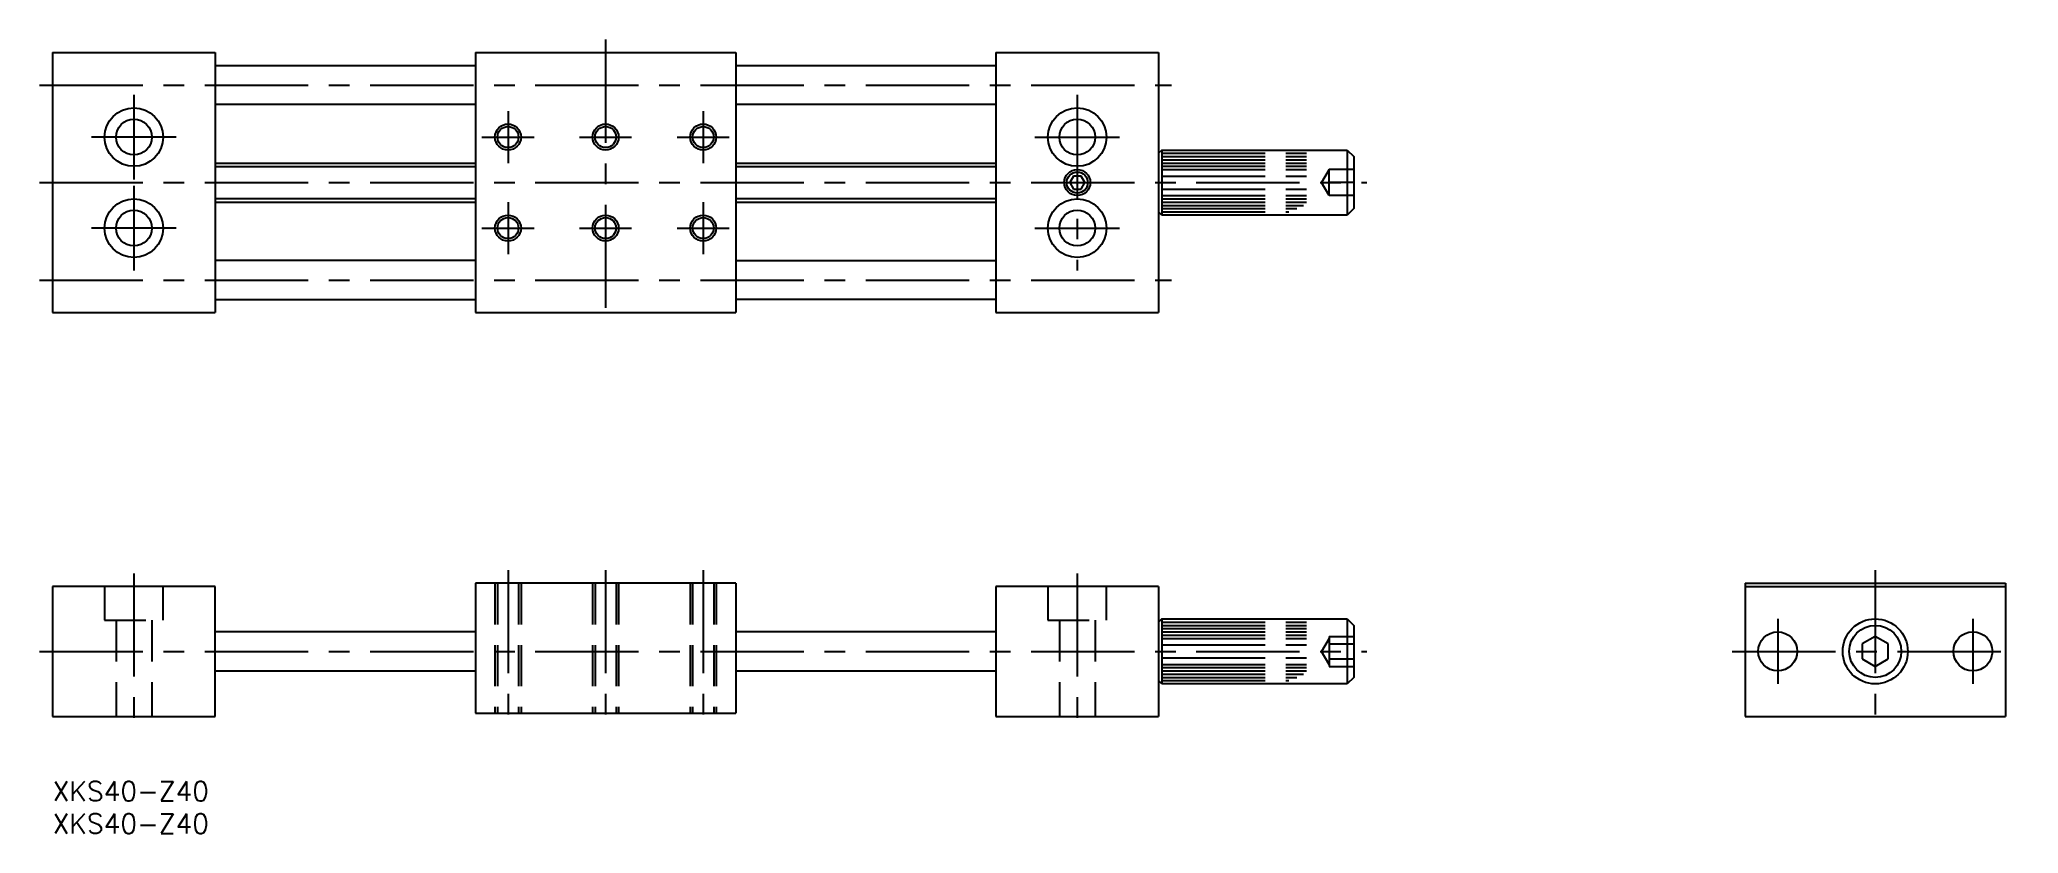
# Model space of a CAD drawing. Extents: x -2 to 302, y -8 to 114.
import ezdxf

# ---------------------------------------------------------------- set-up
doc = ezdxf.new("R2010")
doc.units = 0
doc.header["$LTSCALE"] = 0.5
for name, pattern in [('CENTER', [50.8, 31.75, -6.35, 6.35, -6.35]), ('DASHED', [19.05, 12.7, -6.35]), ('PHANTOM', [63.5, 31.75, -6.35, 6.35, -6.35, 6.35, -6.35])]:
    doc.linetypes.add(name, pattern=pattern)
for name, color, linetype in [('MSM_CENTER', 1, 'CENTER'), ('MSM_CONTINUOUS', 7, 'CONTINUOUS'), ('MSM_DASHED', 4, 'DASHED'), ('MSM_IMAGINARY', 6, 'PHANTOM'), ('MSM_NARROW', 5, 'CONTINUOUS'), ('MSM_PART_NUMBER', 7, 'CONTINUOUS')]:
    doc.layers.add(name, color=color, linetype=linetype)
doc.styles.get("Standard").update_dxf_attribs({"font": 'txt.shx', "height": 3, "bigfont": 'bigfont.shx'})

# ---------------------------------------------------------------- blocks, each defined once
blk = doc.blocks.new('*U3')
at = {"layer": 'MSM_PART_NUMBER'}
blk.add_text('XKS40-Z40', height=3, dxfattribs=at).set_placement((0, -3))
blk = doc.blocks.new('*U4')
at = {"layer": 'MSM_PART_NUMBER'}
blk.add_text('XKS40-Z40', height=3, dxfattribs=at).set_placement((0, -8))

msp = doc.modelspace()

# ---------------------------------------------------------------- linework, layer by layer
at = {"layer": 'MSM_CENTER'}
for p, q in [((85, 114.09), (85, 70.09)), ((-2, 107.09), (172, 107.09)), ((12.5, 105.59), (12.5, 92.59)), ((157.5, 105.59), (157.5, 78.59)), ((70, 103.09), (70, 95.09)), ((100, 103.09), (100, 95.09)), ((19, 99.09), (6, 99.09)), ((66, 99.09), (74, 99.09)), ((81, 99.09), (89, 99.09)), ((96, 99.09), (104, 99.09)), ((151, 99.09), (164, 99.09)), ((-2, 92.09), (202, 92.09)), ((12.5, 91.59), (12.5, 78.59)), ((70, 89.09), (70, 81.09)), ((100, 89.09), (100, 81.09)), ((19, 85.09), (6, 85.09)), ((66, 85.09), (74, 85.09)), ((81, 85.09), (89, 85.09)), ((96, 85.09), (104, 85.09)), ((151, 85.09), (164, 85.09)), ((-2, 77.09), (172, 77.09)), ((12.5, 32), (12.5, 8)), ((70, 32.5), (70, 8.5)), ((85, 32.5), (85, 8.5)), ((100, 32.5), (100, 8.5)), ((157.5, 32), (157.5, 8)), ((280.16, 32.5), (280.16, 8)), ((265.16, 25), (265.16, 15)), ((295.16, 25), (295.16, 15)), ((-2, 20), (202, 20)), ((258.16, 20), (302.16, 20))]:
    msp.add_line(p, q, dxfattribs=at)
at = {"layer": 'MSM_CONTINUOUS'}
for p, q in [((0, 112.09), (0, 72.09)), ((0, 112.09), (25, 112.09)), ((25, 112.09), (25, 72.09)), ((25, 110.09), (65, 110.09)), ((65, 112.09), (65, 72.09)), ((65, 112.09), (105, 112.09)), ((105, 112.09), (105, 72.09)), ((105, 110.09), (145, 110.09)), ((145, 112.09), (145, 72.09)), ((145, 112.09), (170, 112.09)), ((170, 112.09), (170, 72.09)), ((65, 104.09), (25, 104.09)), ((145, 104.09), (105, 104.09)), ((25, 95.09), (65, 95.09)), ((105, 95.09), (145, 95.09)), ((170.5, 97.09), (170, 96.59)), ((170.5, 97.09), (199, 97.09)), ((170.5, 97.09), (170.5, 87.09)), ((199, 97.09), (199, 87.09)), ((199, 97.09), (200, 96.09)), ((200, 96.09), (200, 88.09)), ((156.92, 93.09), (156.35, 92.09)), ((156.35, 92.09), (156.92, 91.09)), ((158.08, 93.09), (156.92, 93.09)), ((158.65, 92.09), (158.08, 93.09)), ((158.08, 91.09), (158.65, 92.09)), ((25, 89.09), (65, 89.09)), ((105, 89.09), (145, 89.09)), ((156.92, 91.09), (158.08, 91.09)), ((170.5, 87.09), (170, 87.59)), ((199, 87.09), (170.5, 87.09)), ((200, 88.09), (199, 87.09)), ((65, 80.09), (25, 80.09)), ((105, 80.09), (145, 80.09)), ((25, 74.09), (65, 74.09)), ((145, 74.09), (105, 74.09)), ((0, 72.09), (25, 72.09)), ((65, 72.09), (105, 72.09)), ((145, 72.09), (170, 72.09)), ((105, 30.5), (65, 30.5)), ((65, 30.5), (65, 10.5)), ((105, 30.5), (105, 10.5)), ((260.16, 30.5), (260.16, 10)), ((260.16, 30.5), (300.16, 30.5)), ((300.16, 30.5), (300.16, 10)), ((25, 30), (0, 30)), ((0, 30), (0, 10)), ((25, 10), (25, 30)), ((170, 30), (145, 30)), ((145, 30), (145, 10)), ((170, 30), (170, 10)), ((260.16, 30), (300.16, 30)), ((170.5, 25), (170, 24.5)), ((170.5, 25), (199, 25)), ((170.5, 25), (170.5, 15)), ((199, 25), (199, 15)), ((199, 25), (200, 24)), ((65, 23), (25, 23)), ((145, 23), (105, 23)), ((200, 24), (200, 16)), ((280.16, 22.31), (278.16, 21.15)), ((282.16, 21.15), (280.16, 22.31)), ((278.16, 21.15), (278.16, 18.85)), ((278.16, 18.85), (280.16, 17.69)), ((280.16, 17.69), (282.16, 18.85)), ((282.16, 18.85), (282.16, 21.15)), ((25, 17), (65, 17)), ((105, 17), (145, 17)), ((170.5, 15), (170, 15.5)), ((200, 16), (199, 15)), ((199, 15), (170.5, 15)), ((0, 10), (25, 10)), ((65, 10.5), (105, 10.5)), ((145, 10), (170, 10)), ((260.16, 10), (300.16, 10))]:
    msp.add_line(p, q, dxfattribs=at)
for centre, radius in [((12.5, 99.09), 4.5), ((157.5, 99.09), 4.5), ((12.5, 99.09), 2.75), ((70, 99.09), 1.62), ((85, 99.09), 1.62), ((100, 99.09), 1.62), ((157.5, 99.09), 2.75), ((157.5, 92.09), 1.62), ((12.5, 85.09), 4.5), ((157.5, 85.09), 4.5), ((12.5, 85.09), 2.75), ((70, 85.09), 1.62), ((85, 85.09), 1.62), ((100, 85.09), 1.62), ((157.5, 85.09), 2.75), ((280.16, 20), 5), ((265.16, 20), 3), ((280.16, 20), 4), ((295.16, 20), 3)]:
    msp.add_circle(centre, radius, dxfattribs=at)
at = {"layer": 'MSM_DASHED'}
for p, q in [((196.2, 94.09), (195.05, 92.09)), ((196.2, 90.09), (195.05, 92.09)), ((200, 94.09), (196.2, 94.09)), ((196.2, 90.09), (196.2, 94.09)), ((200, 92.09), (196.2, 92.09)), ((200, 90.09), (196.2, 90.09)), ((68, 30.5), (68, 10.5)), ((68.38, 30.5), (68.38, 10.5)), ((71.62, 30.5), (71.62, 10.5)), ((72, 30.5), (72, 10.5)), ((83, 30.5), (83, 10.5)), ((83.38, 30.5), (83.38, 10.5)), ((86.62, 30.5), (86.62, 10.5)), ((87, 30.5), (87, 10.5)), ((98, 30.5), (98, 10.5)), ((98.38, 30.5), (98.38, 10.5)), ((101.62, 30.5), (101.62, 10.5)), ((102, 30.5), (102, 10.5)), ((8, 30), (8, 24.8)), ((17, 24.8), (17, 30)), ((153, 30), (153, 24.8)), ((162, 24.8), (162, 30)), ((8, 24.8), (17, 24.8)), ((9.75, 24.8), (9.75, 10)), ((15.25, 24.8), (15.25, 10)), ((153, 24.8), (162, 24.8)), ((154.75, 24.8), (154.75, 10)), ((160.25, 24.8), (160.25, 10)), ((196.2, 22), (195.05, 20)), ((196.2, 22.31), (200, 22.31)), ((196.2, 22.31), (196.2, 17.69)), ((196.2, 18), (195.05, 20)), ((196.2, 21.15), (200, 21.15)), ((196.2, 18.85), (200, 18.85)), ((196.2, 17.69), (200, 17.69))]:
    msp.add_line(p, q, dxfattribs=at)
at = {"layer": 'MSM_IMAGINARY'}
for p, q in [((170.5, 96.59), (194.67, 96.59)), ((170.5, 96.09), (193.64, 96.09)), ((170.5, 95.59), (193.07, 95.59)), ((170.5, 95.09), (193.01, 95.09)), ((170.5, 94.59), (193.17, 94.59)), ((170.5, 94.09), (193.39, 94.09)), ((170.5, 93.09), (193.65, 93.09)), ((170.5, 91.09), (193.67, 91.09)), ((170.5, 90.09), (193.54, 90.09)), ((170.5, 89.59), (193.37, 89.59)), ((170.5, 89.09), (193.02, 89.09)), ((170.5, 88.59), (192.26, 88.59)), ((170.5, 88.09), (191.26, 88.09)), ((170.5, 87.59), (190.02, 87.59)), ((170.5, 24.5), (194.67, 24.5)), ((170.5, 24), (193.64, 24)), ((170.5, 23.5), (193.07, 23.5)), ((170.5, 23), (193.01, 23)), ((170.5, 22.5), (193.17, 22.5)), ((170.5, 22), (193.39, 22)), ((170.5, 21), (193.65, 21)), ((170.5, 19), (193.67, 19)), ((170.5, 18), (193.54, 18)), ((170.5, 17.5), (193.37, 17.5)), ((170.5, 17), (193.02, 17)), ((170.5, 16.5), (192.26, 16.5)), ((170.5, 16), (191.26, 16)), ((170.5, 15.5), (190.02, 15.5))]:
    msp.add_line(p, q, dxfattribs=at)
at = {"layer": 'MSM_NARROW'}
for p, q in [((25, 94.54), (65, 94.54)), ((105, 94.54), (145, 94.54)), ((25, 89.63), (65, 89.63)), ((105, 89.63), (145, 89.63))]:
    msp.add_line(p, q, dxfattribs=at)
for centre in [(70, 99.09), (85, 99.09), (100, 99.09), (157.5, 92.09), (70, 85.09), (85, 85.09), (100, 85.09)]:
    msp.add_circle(centre, 2, dxfattribs=at)

# ---------------------------------------------------------------- block references
at = {"layer": 'MSM_CONTINUOUS'}
for name in ['*U3', '*U4']:
    msp.add_blockref(name, (0, 0), dxfattribs=at)

doc.saveas('drawing.dxf')
